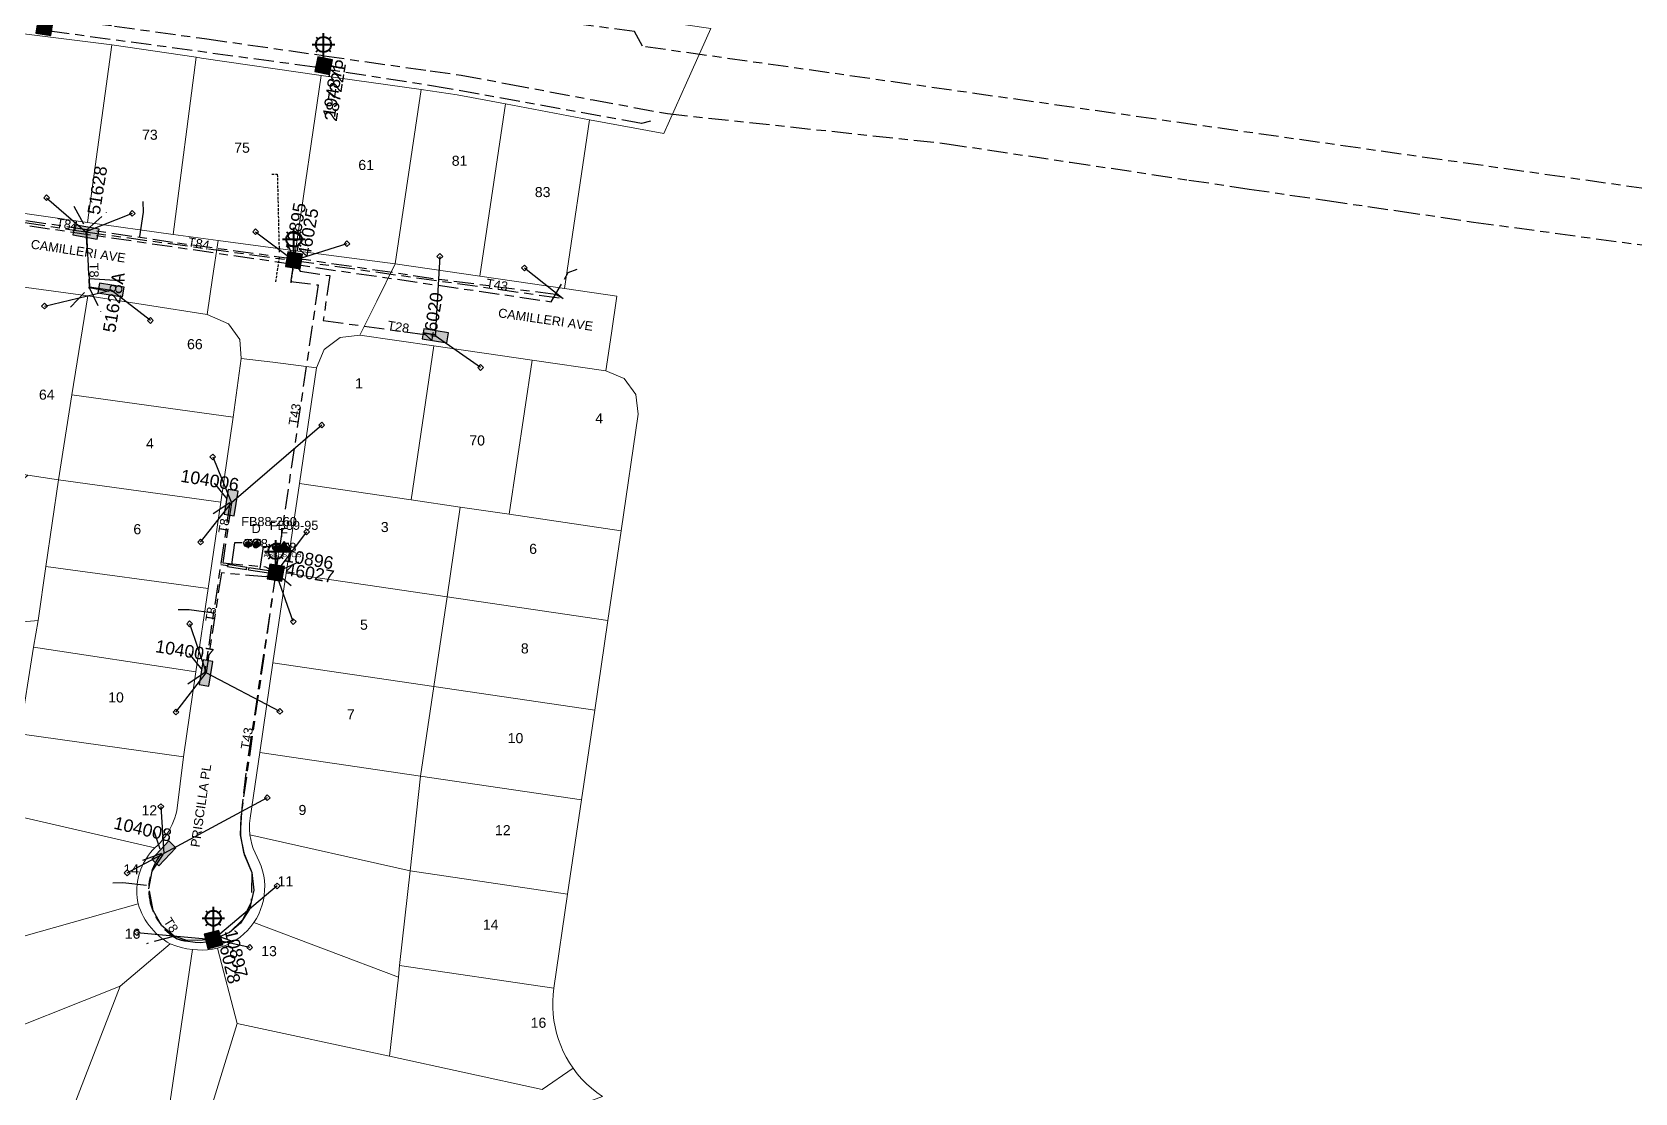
# Model space of a CAD drawing. Header units: metres. Extents: x 302094 to 304730, y 6265242 to 6268907.
# Drawn here: x 304093 to 304411.4, y 6267553 to 6267763.7 of the extents above; entities that cross this region are included whole.
import ezdxf
from ezdxf.enums import TextEntityAlignment as Align

# ---------------------------------------------------------------- set-up
doc = ezdxf.new("R2010")
doc.units = ezdxf.units.M
doc.linetypes.add('Cable Exist UG', pattern=[8.2, 4, -1.2, 1.8, -1.2])
doc.linetypes.add('DASHED', pattern=[0.75, 0.5, -0.25])
doc.layers.get('0').update_dxf_attribs({"color": 6})
for name, color, linetype in [('_User Miscellaneous12', 7, 'Continuous'), ('Duct_SP_EXT', 7, 'Continuous'), ('Equip_SP_SL_EXT', 7, 'Continuous'), ('Mains_HV_EXT', 1, 'Continuous'), ('Mains_LV_EXT', 5, 'Continuous'), ('Mains_SL_EXT', 3, 'Continuous'), ('Mains_TR_EXT', 7, 'Continuous'), ('Services_SP_EXT', 7, 'Continuous'), ('SupportsUG_SP_LV_EXT', 7, 'Continuous'), ('SupportsUG_SP_LV_SL_EXT', 7, 'Continuous'), ('Trench_SP_EXT', 7, 'Continuous')]:
    doc.layers.add(name, color=color, linetype=linetype)
for name, color, linetype, lineweight in [('Cadastre Buildings_SP_EXT', 9, 'Continuous', 5), ('Cadastre Land Parcels_SP_EXT', 7, 'Continuous', 5), ('Cadastre Roads_SP_EXT', 9, 'Continuous', 5)]:
    doc.layers.add(name, color=color, linetype=linetype, lineweight=lineweight)
doc.layers.add('UNKNOWN_FEATURES', color=1, linetype='DASHED', plot=False)
doc.styles.add('COLUMN_LABEL', font='arial.ttf')
doc.styles.add('iecARIAL', font='arial.ttf', dxfattribs={"height": 2})
doc.styles.add('iecNAME', font='times.ttf')
doc.styles.add('POLE_LABEL', font='arial.ttf')
doc.styles.get("Standard").update_dxf_attribs({"font": 'arial.ttf'})

# ---------------------------------------------------------------- blocks, each defined once
blk = doc.blocks.new('COLUMN_EXT')
blk.add_hatch(color=256).paths.add_polyline_path([(-1.49, 1.48), (-1.49, -1.49), (1.48, -1.49), (1.48, 1.48)])
blk.add_lwpolyline([(-1.49, -1.49), (1.48, -1.49), (1.48, 1.48), (-1.49, 1.48)], close=True)
for tag, height, style, flags, p in [('ASSET_NUM', 2.5, 'COLUMN_LABEL', 8, (2, 2)), ('STRUCTURE_PLANT_NUMBER', 0.2, 'POLE_LABEL', 9, (1.81, 0.03)), ('STREET_CODE', 0.2, 'COLUMN_LABEL', 9, (1.81, -0.2))]:
    blk.add_attdef(tag, text='', height=height, dxfattribs=dict(style=style, flags=flags)).set_placement(p, align=Align.MIDDLE_LEFT)
at = {"flags": 1}
blk.add_attdef('Z', (1.81, -2.35), '', height=0.2, dxfattribs=at)
at = {"flags": 9}
for tag, p in [('COLUMN_TYPE', (1.81, -0.4)), ('OWNED_BY', (1.81, -0.6)), ('STATE', (1.81, -0.8)), ('USAGE', (1.81, -1)), ('STREETNAME', (1.81, -1.6)), ('SUBURB', (1.81, -1.8)), ('LEGEND', (1.81, -1.2)), ('LOCATION', (1.81, -1.4)), ('NOTES', (1.81, -2))]:
    blk.add_attdef(tag, text='', height=0.2, dxfattribs=at).set_placement(p, align=Align.MIDDLE_LEFT)
blk = doc.blocks.new('PILLAR_EXT')
blk.add_hatch(color=256).paths.add_polyline_path([(-2.475, 0.99), (-2.475, -0.99), (2.475, -0.99), (2.475, 0.99)])
blk.add_lwpolyline([(-2.475, -0.99), (2.475, -0.99), (2.475, 0.99), (-2.475, 0.99)], close=True)
at = {"style": 'iecARIAL', "flags": 8}
blk.add_attdef('ASSET_NUM', (1.5, 3.5), '', height=2.5, dxfattribs=at)
for tag, p, flags in [('OWNED_BY', (0, -0.2), 9), ('STATE', (0, -0.4), 9), ('SUPPORT_TYPE', (0, -0.6), 9), ('STREETNAME', (0, -1.8), 9), ('SUBURB', (0, -2), 1), ('USAGE', (0, -0.8), 9), ('LEGEND', (0, -1), 9), ('LOCATION', (0, -1.2), 9), ('NOTES', (0, -1.4), 9), ('PARENT', (0, -1.6), 9)]:
    blk.add_attdef(tag, p, '', height=0.2, dxfattribs=dict(flags=flags))
blk = doc.blocks.new('DUCT_EXT')
blk.add_circle((0, 0.8), 0.8)
at = {"flags": 1}
blk.add_attdef('Z', (0, 0), '', height=0.2, dxfattribs=at)
at = {"flags": 9}
for tag, p in [('DUCT_CODE', (0, 0)), ('XSECT_TYPE', (0, -0.2)), ('STATE', (0, -0.6)), ('FB_REFERENCE', (0, -0.4)), ('NOTES', (0, -0.8))]:
    blk.add_attdef(tag, text='', height=0.2, dxfattribs=at).set_placement(p, align=Align.MIDDLE_LEFT)
blk = doc.blocks.new('SL_LANTERN_EXT')
at = {"lineweight": 40}
for p, q in [((0, 1.97), (0, 6.47)), ((-2.25, 4.22), (2.25, 4.22)), ((-1.46, 5.68), (-1.06, 5.28)), ((1.46, 5.68), (1.06, 5.28)), ((-1.46, 2.76), (-1.06, 3.16)), ((0, 0), (0, 2.72)), ((1.46, 2.76), (1.06, 3.16))]:
    blk.add_line(p, q, dxfattribs=at)
blk.add_circle((0, 4.22), 1.5, dxfattribs=at)
at = {"style": 'iecARIAL', "flags": 8}
blk.add_attdef('ASSET_NUM', (1.5, 1.5), '', height=2.5, dxfattribs=at)
for tag, p, height, flags in [('OPERATING_VOLTAGE', (0.98, -1.65), 0.2, 9), ('ORIENTATION', (0.98, -1.85), 0.2, 9), ('OWNED_BY', (0.98, -2.05), 0.2, 9), ('STATE', (0.98, -2.25), 0.2, 9), ('CONSTRUCTED_VOLTAGE', (0.98, -0.65), 0.2, 9), ('CONTROL_TYPE', (0.98, -0.85), 0.2, 9), ('LANTERN_PURPOSE', (0.98, -1.05), 0.2, 9), ('LANTERN_TYPE', (0.98, -1.25), 0.2, 9), ('NO_PHASES', (0.98, -1.45), 0.2, 9), ('USAGE', (0.98, -2.45), 0.2, 9), ('CEXIST', (0.98, -2.65), 0.2, 9), ('CNEW', (0.98, -2.85), 0.2, 9), ('CNUMBER', (0.98, -3.05), 0.2, 9), ('CREMOVE', (0.98, -3.25), 0.2, 9), ('LNUMBER', (2.18, -3.25), 2.5, 8), ('CREPLACE', (0.98, -3.45), 0.2, 9), ('LKINGHEIGHT', (0.98, -3.65), 0.2, 9), ('LBRACKET', (0.98, -3.85), 0.2, 9), ('LBRACKETVOCAB', (0.98, -4.05), 0.2, 9), ('LCATEGORY', (0.98, -4.25), 0.2, 9), ('LCHARGE1', (0.98, -4.45), 0.2, 9), ('LCHARGE1PERCENT', (0.98, -4.65), 0.2, 9), ('LCHARGE2', (0.98, -4.85), 0.2, 9), ('LCHARGE2PERCENT', (0.98, -5.05), 0.2, 9), ('LCHARGE3', (0.98, -5.25), 0.2, 9), ('LCHARGE3PERCENT', (0.98, -5.45), 0.2, 9), ('LEXIST', (0.98, -5.65), 0.2, 9), ('LLAMP', (0.98, -5.85), 0.2, 9), ('LLAMPVOCAB', (0.98, -6.05), 0.2, 9), ('LMAST', (0.98, -6.25), 0.2, 9), ('LMASTVOCAB', (0.98, -6.45), 0.2, 9), ('STREETNAME', (0.98, -9.25), 0.2, 9), ('SUBURB', (0.98, -9.45), 0.2, 1), ('LNEW', (0.98, -6.65), 0.2, 9), ('LANTNUMBER', (0.98, -6.85), 0.2, 9), ('LOUTREACH', (0.98, -7.25), 0.2, 9), ('LOUTREACHVOCAB', (0.98, -7.45), 0.2, 9), ('LRATECODE', (0.98, -7.65), 0.2, 9), ('LREMOVE', (0.98, -7.85), 0.2, 9), ('LREPLACE', (0.98, -8.05), 0.2, 9), ('LTYPE', (0.98, -8.25), 0.2, 9), ('LTYPEVOCAB', (0.98, -8.45), 0.2, 9), ('LEGEND', (0.98, -8.65), 0.2, 9), ('LOCATION', (0.98, -8.85), 0.2, 9), ('NOTES', (0.98, -9.05), 0.2, 9)]:
    blk.add_attdef(tag, p, '', height=height, dxfattribs=dict(flags=flags))
blk = doc.blocks.new('CCP_EXT')
blk.add_wipeout([(0, 0.57), (0.57, 0), (0, -0.57), (-0.57, 0)])
blk.add_lwpolyline([(-0.57, 0), (0, 0.57), (0.57, 0), (0, -0.57), (-0.57, 0)])
at = {"flags": 1}
blk.add_attdef('Z', (0, 0), '', height=0.2, dxfattribs=at)
at = {"flags": 9}
for tag, p in [('CCP_TYPE', (0, 0)), ('CONSTRUCTED_VOLTAGE', (0, -0.2)), ('OPERATING_VOLTAGE', (0, -0.6)), ('ORIENTATION', (0, -0.8)), ('OWNED_BY', (0, -1)), ('STATE', (0, -1.8)), ('NO_PHASES', (0, -0.4)), ('USAGE', (0, -1.2)), ('LEGEND', (0, -1.4)), ('LIFE_SUPPORT', (0, -1.6)), ('NOTES', (0, -2))]:
    blk.add_attdef(tag, text='', height=0.2, dxfattribs=at).set_placement(p, align=Align.MIDDLE_LEFT)
blk = doc.blocks.new('WARNING_FEATURE_EXT')
h = blk.add_hatch(color=2)
h.dxf.hatch_style = 1
h.paths.add_polyline_path([(0, 1.99), (-0.99, 0), (1, 0)])
at = {"color": 18, "true_color": 0x000000}
blk.add_lwpolyline([(-0.99, 0), (0, 1.99), (1, 0)], close=True, dxfattribs=at)
at = {"color": 18, "true_color": 0x000000, "insert": (0, 0.87), "char_height": 1.5, "attachment_point": 5, "line_spacing_factor": 1.5, "style": 'iecNAME'}
blk.add_mtext_dynamic_manual_height_columns('!', width=1.5, gutter_width=4, heights=[0], dxfattribs=at)
at = {"color": 2, "flags": 1}
for tag, p in [('STATE', (1.19, 2.01)), ('HAZMAT_ID', (1.19, 0.72))]:
    blk.add_attdef(tag, p, '', height=0.8, dxfattribs=at)
at = {"color": 2}
blk.add_attdef('WARNING_TYPE', text='', height=1, dxfattribs=at).set_placement((-4.07, -1.22), (4.88, -1.22), align=Align.ALIGNED)
at = {"color": 2, "flags": 1}
blk.add_attdef('WARNING_DESC', text='', height=0.8, dxfattribs=at).set_placement((1.19, -0.56), align=Align.MIDDLE_CENTER)
blk = doc.blocks.new('CABLE_LARGE_EXT')
h = blk.add_hatch(color=256)
edge = h.paths.add_edge_path()
edge.add_arc((0, 0.55), 0.55, 0, 360)
blk.add_circle((0, 0.55), 0.55)
at = {"flags": 1}
blk.add_attdef('Z', (0, 0), '', height=0.2, dxfattribs=at)
at = {"flags": 9}
for tag, p in [('COND_CODE', (0, 0)), ('STATE', (0, -0.4)), ('XSECT_SIZE', (0, -0.6)), ('FB_REFERENCE', (0, -0.2)), ('NOTES', (0, -0.8))]:
    blk.add_attdef(tag, text='', height=0.2, dxfattribs=at).set_placement(p, align=Align.MIDDLE_LEFT)

msp = doc.modelspace()

# ---------------------------------------------------------------- linework, layer by layer
at = {"layer": '_User Miscellaneous12'}
for p, q in [((304131.82, 6267657.52), (304131.86, 6267657.75)), ((304131.82, 6267657.52), (304135.57, 6267656.96)), ((304131.89, 6267657.99), (304131.86, 6267657.75)), ((304131.89, 6267657.99), (304135.64, 6267657.44)), ((304135.57, 6267656.96), (304135.61, 6267657.2)), ((304135.64, 6267657.44), (304135.61, 6267657.2)), ((304136, 6267656.89), (304136.04, 6267657.13)), ((304136, 6267656.89), (304140, 6267656.3)), ((304136.07, 6267657.37), (304136.04, 6267657.13)), ((304136.07, 6267657.37), (304140.07, 6267656.77)), ((304140, 6267656.3), (304140.04, 6267656.53)), ((304140.07, 6267656.77), (304140.04, 6267656.53))]:
    msp.add_line(p, q, dxfattribs=at)
at = {"layer": 'Cadastre Land Parcels_SP_EXT', "linetype": 'Continuous'}
for points in [[(304125.55, 6267758.65), (304108.81, 6267761.11), (304104.01, 6267725.88), (304120.98, 6267723.47), (304125.55, 6267758.65)], [(304145.31, 6267720.23), (304150.44, 6267755.06), (304126.61, 6267758.5), (304125.55, 6267758.65), (304120.98, 6267723.47), (304129.96, 6267722.27), (304145.31, 6267720.23)], [(304170.29, 6267752.23), (304150.44, 6267755.06), (304145.31, 6267720.23), (304165.13, 6267717.62), (304170.29, 6267752.23)], [(304186.99, 6267749.4), (304177.42, 6267751.18), (304170.29, 6267752.23), (304165.13, 6267717.62), (304181.95, 6267715.18), (304186.99, 6267749.4)], [(304203.68, 6267746.27), (304186.99, 6267749.4), (304181.95, 6267715.18), (304198.77, 6267712.74), (304203.68, 6267746.27)], [(304104.07, 6267711.28), (304087.95, 6267713.51), (304082.83, 6267677.16), (304092.17, 6267675.7), (304098.24, 6267674.77), (304100.86, 6267691.61), (304104.07, 6267711.28)], [(304127.75, 6267707.57), (304104.07, 6267711.28), (304100.86, 6267691.61), (304132.94, 6267687.23), (304134.55, 6267698.87), (304134.23, 6267702.63), (304132, 6267705.73), (304127.75, 6267707.57)], [(304172.79, 6267701.35), (304158.12, 6267703.48), (304154.2, 6267703.02), (304151.03, 6267700.66), (304149.47, 6267697.03), (304146.08, 6267674.05), (304168.29, 6267670.78), (304172.79, 6267701.35)], [(304192.29, 6267698.53), (304172.79, 6267701.35), (304168.29, 6267670.78), (304178.03, 6267669.34), (304187.78, 6267667.91), (304192.29, 6267698.53)], [(304206.96, 6267696.4), (304192.29, 6267698.53), (304187.78, 6267667.91), (304209.99, 6267664.65), (304213.39, 6267687.77), (304212.94, 6267691.69), (304210.58, 6267694.85), (304206.96, 6267696.4)], [(304132.94, 6267687.23), (304100.86, 6267691.61), (304098.24, 6267674.77), (304130.46, 6267670.33), (304132.94, 6267687.23)], [(304098.24, 6267674.77), (304092.17, 6267675.7), (304066.98, 6267652.57), (304067.42, 6267652.12), (304067.84, 6267651.65), (304068.23, 6267651.16), (304068.6, 6267650.64), (304068.94, 6267650.11), (304069.25, 6267649.57), (304069.54, 6267649), (304069.79, 6267648.43), (304070.02, 6267647.84), (304070.21, 6267647.24), (304070.37, 6267646.63), (304070.51, 6267646.01), (304070.6, 6267645.39), (304070.67, 6267644.76), (304094.18, 6267646.83), (304095.75, 6267657.54), (304098.24, 6267674.77)], [(304127.98, 6267653.21), (304130.46, 6267670.33), (304098.24, 6267674.77), (304095.75, 6267657.54), (304127.98, 6267653.21)], [(304178.03, 6267669.34), (304168.29, 6267670.78), (304146.08, 6267674.05), (304143.46, 6267656.24), (304175.42, 6267651.54), (304178.03, 6267669.34)], [(304209.99, 6267664.65), (304187.78, 6267667.91), (304178.03, 6267669.34), (304175.42, 6267651.54), (304207.37, 6267646.84), (304209.99, 6267664.65)], [(304175.42, 6267651.54), (304143.46, 6267656.24), (304140.84, 6267638.43), (304172.79, 6267633.73), (304175.42, 6267651.54)], [(304207.37, 6267646.84), (304175.42, 6267651.54), (304172.79, 6267633.73), (304204.74, 6267629.03), (304207.37, 6267646.84)], [(304123.06, 6267619.73), (304125.52, 6267636.65), (304093.27, 6267641.51), (304090.57, 6267624.33), (304123.06, 6267619.73)], [(304172.79, 6267633.73), (304140.84, 6267638.43), (304138.22, 6267620.63), (304170.17, 6267615.93), (304172.79, 6267633.73)], [(304204.74, 6267629.03), (304172.79, 6267633.73), (304170.17, 6267615.93), (304202.13, 6267611.23), (304204.74, 6267629.03)], [(304123.06, 6267619.73), (304090.57, 6267624.33), (304089.8, 6267618.84), (304088.08, 6267608.43), (304117.35, 6267601.7), (304117.89, 6267602.18), (304118.4, 6267602.7), (304118.87, 6267603.25), (304119.33, 6267603.81), (304119.74, 6267604.4), (304120.13, 6267605.02), (304120.49, 6267605.65), (304120.81, 6267606.3), (304121.09, 6267606.97), (304121.34, 6267607.65), (304121.55, 6267608.34), (304121.72, 6267609.05), (304123.06, 6267619.73)], [(304170.17, 6267615.93), (304138.22, 6267620.63), (304136.3, 6267607.61), (304136.19, 6267606.5), (304136.18, 6267605.39), (304136.26, 6267604.28), (304168.09, 6267597.13), (304170.17, 6267615.93)], [(304202.13, 6267611.23), (304170.17, 6267615.93), (304168.09, 6267597.13), (304199.37, 6267592.52), (304202.13, 6267611.23)], [(304117.35, 6267601.7), (304088.08, 6267608.43), (304086.7, 6267598.42), (304084.27, 6267582.18), (304114.08, 6267590.6), (304113.96, 6267591.22), (304113.88, 6267591.85), (304113.82, 6267592.49), (304113.81, 6267593.12), (304113.82, 6267593.76), (304113.87, 6267594.39), (304113.95, 6267595.02), (304114.06, 6267595.64), (304114.21, 6267596.26), (304114.39, 6267596.87), (304114.6, 6267597.47), (304114.84, 6267598.05), (304115.12, 6267598.63), (304115.42, 6267599.19), (304115.75, 6267599.73), (304116.11, 6267600.25), (304116.5, 6267600.75), (304116.91, 6267601.24), (304117.35, 6267601.7)], [(304168.09, 6267597.13), (304136.26, 6267604.28), (304136.41, 6267603.35), (304136.63, 6267602.44), (304136.92, 6267601.54), (304137.27, 6267600.67), (304137.68, 6267599.83), (304138.12, 6267598.96), (304138.48, 6267598.05), (304138.77, 6267597.12), (304138.99, 6267596.16), (304139.13, 6267595.2), (304139.19, 6267594.22), (304139.18, 6267593.24), (304139.1, 6267592.27), (304138.93, 6267591.31), (304138.69, 6267590.36), (304138.38, 6267589.43), (304138, 6267588.54), (304137.55, 6267587.67), (304137.03, 6267586.84), (304165.74, 6267576.01), (304166, 6267578.32), (304168.09, 6267597.13)], [(304199.37, 6267592.52), (304168.09, 6267597.13), (304166, 6267578.32), (304196.62, 6267573.82), (304199.37, 6267592.52)], [(304120.44, 6267582.62), (304119.84, 6267582.97), (304119.26, 6267583.36), (304118.7, 6267583.77), (304118.16, 6267584.22), (304117.65, 6267584.69), (304117.15, 6267585.19), (304116.69, 6267585.71), (304116.26, 6267586.25), (304115.85, 6267586.82), (304115.47, 6267587.41), (304115.13, 6267588.02), (304114.82, 6267588.64), (304114.54, 6267589.28), (304114.29, 6267589.94), (304114.08, 6267590.6), (304084.27, 6267582.18), (304083.14, 6267574.24), (304081.49, 6267562.72), (304110.47, 6267574.25), (304120.44, 6267582.62)], [(304165.74, 6267576.01), (304137.03, 6267586.84), (304136.44, 6267586.04), (304135.78, 6267585.29), (304135.07, 6267584.59), (304134.3, 6267583.95), (304133.48, 6267583.38), (304132.62, 6267582.87), (304131.72, 6267582.43), (304130.79, 6267582.07), (304129.83, 6267581.78), (304133.7, 6267566.84), (304164, 6267560.29), (304165.74, 6267576.01)], [(304124.87, 6267581.52), (304123.74, 6267581.66), (304122.62, 6267581.9), (304121.52, 6267582.22), (304120.44, 6267582.62), (304110.47, 6267574.25), (304091.09, 6267524.08), (304079.03, 6267498.93), (304105.52, 6267495), (304112.67, 6267498.77), (304124.87, 6267581.52)], [(304133.7, 6267566.84), (304129.83, 6267581.78), (304128.85, 6267581.57), (304127.85, 6267581.45), (304126.85, 6267581.4), (304125.85, 6267581.43), (304124.87, 6267581.52), (304112.67, 6267498.77), (304111.98, 6267494.1), (304102.82, 6267431.73), (304164.07, 6267422.74), (304174.63, 6267494.48), (304179.17, 6267525.3), (304143.01, 6267512), (304137.49, 6267527.02), (304119.44, 6267520.38), (304133.7, 6267566.84)], [(304196.62, 6267573.82), (304166, 6267578.32), (304165.74, 6267576.01), (304164, 6267560.29), (304194.29, 6267553.73), (304200.45, 6267557.92), (304199.74, 6267559), (304199.09, 6267560.11), (304198.5, 6267561.26), (304197.99, 6267562.44), (304197.54, 6267563.64), (304197.17, 6267564.88), (304196.87, 6267566.13), (304196.64, 6267567.4), (304196.48, 6267568.68), (304196.41, 6267569.96), (304196.4, 6267571.25), (304196.47, 6267572.54), (304196.62, 6267573.82)], [(304091.09, 6267524.08), (304110.47, 6267574.25), (304081.49, 6267562.72), (304068.94, 6267557.31), (304047.58, 6267549.4), (304030.57, 6267542.81), (304013.41, 6267537.03), (304009.34, 6267509.16), (304079.03, 6267498.93), (304091.09, 6267524.08)], [(304091.09, 6267524.08), (304110.47, 6267574.25), (304081.49, 6267562.72), (304068.94, 6267557.31), (304047.58, 6267549.4), (304030.57, 6267542.81), (304013.41, 6267537.03), (304009.34, 6267509.16), (304079.03, 6267498.93), (304091.09, 6267524.08)], [(304164, 6267560.29), (304133.7, 6267566.84), (304119.44, 6267520.38), (304137.49, 6267527.02), (304206.27, 6267552.32), (304205.16, 6267553.09), (304204.1, 6267553.94), (304203.1, 6267554.85), (304202.15, 6267555.82), (304201.27, 6267556.84), (304200.45, 6267557.92), (304194.29, 6267553.73), (304164, 6267560.29)]]:
    msp.add_lwpolyline(points, close=True, dxfattribs=at)
msp.add_lwpolyline([(304090.57, 6267624.33), (304093.27, 6267641.51), (304093.27, 6267641.51), (304094.18, 6267646.83), (304070.67, 6267644.76)], dxfattribs=at)
at = {"layer": 'Cadastre Roads_SP_EXT', "linetype": 'Continuous'}
msp.add_lwpolyline([(304091.34, 6267763.29), (304100.89, 6267762.13), (304108.81, 6267761.11), (304125.55, 6267758.65), (304126.61, 6267758.5), (304150.44, 6267755.06), (304170.29, 6267752.23), (304177.42, 6267751.18), (304186.99, 6267749.4), (304203.68, 6267746.27), (304218.47, 6267743.52), (304222.96, 6267753.57), (304222.96, 6267753.57), (304227.79, 6267764.39), (304190.25, 6267769.83), (304184.81, 6267770.62), (304167.72, 6267774.22), (304146.33, 6267778.72), (304122.61, 6267783.71), (304107.03, 6267787.68), (304089.45, 6267791.58)], dxfattribs=at)
at = {"layer": 'Duct_SP_EXT'}
for p, q in [((304131.82, 6267657.52), (304131.86, 6267657.75)), ((304131.82, 6267657.52), (304135.57, 6267656.96)), ((304131.89, 6267657.99), (304131.86, 6267657.75)), ((304131.89, 6267657.99), (304135.64, 6267657.44)), ((304135.57, 6267656.96), (304135.61, 6267657.2)), ((304135.64, 6267657.44), (304135.61, 6267657.2)), ((304136, 6267656.89), (304136.04, 6267657.13)), ((304136, 6267656.89), (304140, 6267656.3)), ((304136.07, 6267657.37), (304136.04, 6267657.13)), ((304136.07, 6267657.37), (304140.07, 6267656.77)), ((304140, 6267656.3), (304140.04, 6267656.53)), ((304140.07, 6267656.77), (304140.04, 6267656.53))]:
    msp.add_line(p, q, dxfattribs=at)
at = {"layer": 'Duct_SP_EXT', "linetype": 'Continuous'}
for points in [[(304111.35, 6267714.33), (304109.43, 6267714.31), (304104.38, 6267714.69)], [(304122.03, 6267648.99), (304124.16, 6267649.03), (304129, 6267648.33)]]:
    msp.add_lwpolyline(points, dxfattribs=at)
at = {"layer": 'Duct_SP_EXT'}
for points in [[(304134.73, 6267662.24), (304133.22, 6267662.24), (304132.58, 6267657.93)], [(304140.39, 6267661.48), (304138.88, 6267661.48), (304138.24, 6267657.18)]]:
    msp.add_lwpolyline(points, dxfattribs=at)
at = {"layer": 'Mains_LV_EXT', "linetype": 'Cable Exist UG'}
for points in [[(304074.05, 6267728.33), (304075.8, 6267725.21), (304089.42, 6267723.14), (304091.55, 6267725.85), (304103.68, 6267723.97)], [(304103.68, 6267723.97), (304104.42, 6267713.09), (304108.68, 6267712.45)], [(304132.59, 6267670.16), (304130.87, 6267658.29), (304139.32, 6267657.49), (304141.4, 6267656.33)], [(304141.4, 6267656.33), (304139.39, 6267655.48), (304130.58, 6267656.28), (304127.54, 6267636.41)], [(304128.99, 6267583.48), (304125.81, 6267583.28), (304123.52, 6267583.36), (304121.21, 6267584.17), (304118.69, 6267586.24), (304117.05, 6267589.25), (304116.2, 6267593.57), (304116.82, 6267597.07), (304119.16, 6267600.58)]]:
    msp.add_lwpolyline(points, dxfattribs=at)
at = {"layer": 'Mains_SL_EXT', "linetype": 'Cable Exist UG'}
for points in [[(304150.85, 6267756.96), (304149.13, 6267756.7), (304096.95, 6267763.78), (304095.46, 6267764.69)], [(304215.83, 6267746), (304214.05, 6267745.54), (304175.46, 6267752.49), (304152.35, 6267756.09), (304150.89, 6267756.97), (304150.86, 6267756.98)]]:
    msp.add_lwpolyline(points, dxfattribs=at)
at = {"layer": 'Trench_SP_EXT', "linetype": 'Cable Exist UG'}
for points in [[(304101.31, 6267729.08), (304103.85, 6267724.43), (304107.78, 6267727.9)], [(304103.85, 6267724.43), (304103.84, 6267722.37)], [(304103.84, 6267722.37), (304104.23, 6267714.62)], [(304145.04, 6267718.59), (304143.13, 6267723.11)], [(304100.63, 6267709.03), (304104.33, 6267712.97), (304106.61, 6267708.16)], [(304104.23, 6267714.62), (304104.33, 6267712.97)], [(304104.33, 6267712.97), (304108.71, 6267712.17)], [(304129.14, 6267674.11), (304132.29, 6267670.21), (304128.13, 6267667.51)], [(304145.9, 6267658.4), (304141.4, 6267656.33), (304145.24, 6267653.11)], [(304130.47, 6267657.97), (304131.86, 6267657.75)], [(304141.4, 6267656.33), (304140.04, 6267656.53)], [(304124.11, 6267640.29), (304127.25, 6267636.45), (304123.17, 6267633.65)], [(304123.47, 6267583.22), (304125.37, 6267582.93), (304126.43, 6267582.87), (304127.56, 6267583.01), (304128.43, 6267583.15), (304129.35, 6267583.37)]]:
    msp.add_lwpolyline(points, dxfattribs=at)
for points in [[(304118.68, 6267600.56, 0.459674), (304121.8, 6267583.62)], [(304121.8, 6267583.62, 0.039825), (304123.47, 6267583.22)]]:
    msp.add_lwpolyline(points, format="xyb", dxfattribs=at)
at = {"layer": 'UNKNOWN_FEATURES'}
for points in [[(304140.6, 6267735.43), (304141.7, 6267735.45), (304142.07, 6267719.8)], [(304142.08, 6267718.99), (304141.32, 6267713.95)], [(304145.31, 6267720.32), (304144.34, 6267713.69)]]:
    msp.add_lwpolyline(points, dxfattribs=at)

# ---------------------------------------------------------------- block references
at = {"layer": 'Duct_SP_EXT'}
for name, p in [('DUCT_EXT', (304135.87, 6267661.38)), ('CABLE_LARGE_EXT', (304135.87, 6267661.38)), ('DUCT_EXT', (304137.59, 6267661.41)), ('CABLE_LARGE_EXT', (304137.59, 6267661.41)), ('DUCT_EXT', (304141.54, 6267660.62)), ('CABLE_LARGE_EXT', (304141.54, 6267660.62)), ('DUCT_EXT', (304143.26, 6267660.66)), ('CABLE_LARGE_EXT', (304143.26, 6267660.66))]:
    msp.add_blockref(name, p, dxfattribs=at)
at = {"layer": 'Equip_SP_SL_EXT'}
ref = msp.add_blockref('SL_LANTERN_EXT', (304150.89, 6267756.97), dxfattribs=at)
ref.add_attrib('ASSET_NUM', '194875', dxfattribs={"layer": '0', "height": 2.5, "rotation": 81.5554, "style": 'iecARIAL'}).set_placement((304152.39, 6267758.47), align=Align.TOP_RIGHT)
ref = msp.add_blockref('SL_LANTERN_EXT', (304145, 6267718.34), dxfattribs=at)
ref.add_attrib('ASSET_NUM', '10895', dxfattribs={"layer": '0', "height": 2.5, "rotation": 80.0433, "style": 'iecARIAL'}).set_placement((304146.5, 6267719.85), align=Align.BOTTOM_LEFT)
ref = msp.add_blockref('SL_LANTERN_EXT', (304141.4, 6267656.33), dxfattribs=at)
ref.add_attrib('ASSET_NUM', '10896', dxfattribs={"layer": '0', "height": 2.5, "rotation": 350.5219, "style": 'iecARIAL'}).set_placement((304142.9, 6267657.83), align=Align.BOTTOM_LEFT)
ref = msp.add_blockref('SL_LANTERN_EXT', (304128.99, 6267583.48), dxfattribs=at)
ref.add_attrib('ASSET_NUM', '10897', dxfattribs={"layer": '0', "height": 2.5, "rotation": 283.2922, "style": 'iecARIAL'}).set_placement((304130.49, 6267584.98), align=Align.BOTTOM_LEFT)
at = {"layer": 'Services_SP_EXT'}
for p in [(304095.87, 6267730.77), (304124.28, 6267646.16)]:
    msp.add_blockref('CCP_EXT', p, dxfattribs=at)
at = {"layer": 'SupportsUG_SP_LV_EXT'}
ref = msp.add_blockref('PILLAR_EXT', (304103.68, 6267723.97), dxfattribs=dict(at, rotation=170.0600802607094))
ref.add_attrib('ASSET_NUM', '51628', dxfattribs={"layer": '0', "height": 2.5, "rotation": 80.9228, "style": 'iecARIAL'}).set_placement((304105.18, 6267727.47), align=Align.MIDDLE_LEFT)
ref = msp.add_blockref('PILLAR_EXT', (304108.68, 6267712.45), dxfattribs=dict(at, rotation=350.7993982496758))
ref.add_attrib('ASSET_NUM', '51628A', dxfattribs={"layer": '0', "height": 2.5, "rotation": 80.8356, "style": 'iecARIAL'}).set_placement((304110.18, 6267715.95), align=Align.MIDDLE_RIGHT)
ref = msp.add_blockref('PILLAR_EXT', (304173.08, 6267703.34), dxfattribs=dict(at, rotation=350.6367328065402))
ref.add_attrib('ASSET_NUM', '46020', dxfattribs={"layer": '0', "height": 2.5, "rotation": 80.673, "style": 'iecARIAL'}).set_placement((304174.58, 6267706.84), align=Align.BOTTOM_CENTER)
ref = msp.add_blockref('PILLAR_EXT', (304132.54, 6267670.24), dxfattribs=dict(at, rotation=260.6323306390452))
ref.add_attrib('ASSET_NUM', '104006', dxfattribs={"layer": '0', "height": 2.5, "rotation": 350.6686, "style": 'iecARIAL'}).set_placement((304134.04, 6267673.74), align=Align.MIDDLE_RIGHT)
ref = msp.add_blockref('PILLAR_EXT', (304127.54, 6267636.41), dxfattribs=dict(at, rotation=260.6323306390452))
ref.add_attrib('ASSET_NUM', '104007', dxfattribs={"layer": '0', "height": 2.5, "rotation": 350.6686, "style": 'iecARIAL'}).set_placement((304129.04, 6267639.91), align=Align.MIDDLE_RIGHT)
ref = msp.add_blockref('PILLAR_EXT', (304119.16, 6267600.58), dxfattribs=dict(at, rotation=227.0248993454737))
ref.add_attrib('ASSET_NUM', '104008', dxfattribs={"layer": '0', "height": 2.5, "rotation": 346.7971, "style": 'iecARIAL'}).set_placement((304120.66, 6267604.08), align=Align.MIDDLE_RIGHT)
at = {"layer": 'SupportsUG_SP_LV_SL_EXT'}
ref = msp.add_blockref('COLUMN_EXT', (304095.46, 6267764.69), dxfattribs=dict(at, rotation=350.7538701742279))
ref.add_attrib('ASSET_NUM', '287224', dxfattribs={"layer": '0', "height": 2.5, "rotation": 81.2538, "style": 'COLUMN_LABEL'}).set_placement((304097.46, 6267765.44), align=Align.TOP_LEFT)
ref = msp.add_blockref('COLUMN_EXT', (304150.89, 6267756.97), dxfattribs=dict(at, rotation=168.367703728179))
ref.add_attrib('ASSET_NUM', '287221', dxfattribs={"layer": '0', "height": 2.5, "rotation": 80.7778, "style": 'COLUMN_LABEL'}).set_placement((304152.89, 6267757.72), align=Align.TOP_RIGHT)
ref = msp.add_blockref('COLUMN_EXT', (304145, 6267718.34), dxfattribs=dict(at, rotation=170.7346514539354))
ref.add_attrib('ASSET_NUM', '46025', dxfattribs={"layer": '0', "height": 2.5, "rotation": 79.99, "style": 'COLUMN_LABEL'}).set_placement((304147, 6267719.1), align=Align.MIDDLE_LEFT)
ref = msp.add_blockref('COLUMN_EXT', (304141.4, 6267656.33), dxfattribs=dict(at, rotation=80.54540642596571))
ref.add_attrib('ASSET_NUM', '46027', dxfattribs={"layer": '0', "height": 2.5, "rotation": 350.5093, "style": 'COLUMN_LABEL'}).set_placement((304143.4, 6267657.08), align=Align.MIDDLE_LEFT)
ref = msp.add_blockref('COLUMN_EXT', (304128.99, 6267583.48), dxfattribs=dict(at, rotation=14.58886983278822))
ref.add_attrib('ASSET_NUM', '46028', dxfattribs={"layer": '0', "height": 2.5, "rotation": 283.2922, "style": 'COLUMN_LABEL'}).set_placement((304130.99, 6267584.23), align=Align.MIDDLE_LEFT)

# ---------------------------------------------------------------- texts
at = {"layer": 'Cadastre Land Parcels_SP_EXT'}
for s, p in [('73', (304114.84, 6267742.28)), ('75', (304133.14, 6267739.7)), ('61', (304157.79, 6267736.28)), ('81', (304176.35, 6267737.12)), ('83', (304192.85, 6267730.9)), ('66', (304123.77, 6267700.7)), ('1', (304157.14, 6267692.91)), ('64', (304094.35, 6267690.67)), ('4', (304204.85, 6267685.97)), ('4', (304115.63, 6267680.99)), ('70', (304179.84, 6267681.58)), ('6', (304113.11, 6267663.96)), ('3', (304162.26, 6267664.39)), ('6', (304191.72, 6267660.06)), ('5', (304158.13, 6267644.99)), ('8', (304190.08, 6267640.29)), ('10', (304108.1, 6267630.56)), ('7', (304155.51, 6267627.18)), ('10', (304187.46, 6267622.48)), ('12', (304114.72, 6267608.14)), ('9', (304145.92, 6267608.21)), ('12', (304184.94, 6267604.2)), ('14', (304111.11, 6267596.4)), ('11', (304141.76, 6267594.04)), ('16', (304111.39, 6267583.64)), ('14', (304182.52, 6267585.45)), ('13', (304138.5, 6267580.18)), ('16', (304192.02, 6267565.96))]:
    msp.add_text(s, height=2, dxfattribs=at).set_placement(p)
at = {"layer": 'Cadastre Roads_SP_EXT'}
for s, rotation, p in [('CAMILLERI AVE', 351.4381, (304092.63, 6267720.71)), ('CAMILLERI AVE', 351.751, (304185.47, 6267707.06)), ('PRISCILLA PL', 81.8146, (304126.23, 6267601.71))]:
    msp.add_text(s, height=1.8, rotation=rotation, dxfattribs=at).set_placement(p)
at = {"layer": 'Duct_SP_EXT'}
for s, p in [('FB88-260', (304134.54, 6267665.58)), ('D', (304136.59, 6267664.18)), ('FB89-95', (304140.2, 6267664.82)), ('F', (304142.25, 6267663.42)), ('T8', (304135.17, 6267661.18)), ('T8', (304136.89, 6267661.21)), ('T8', (304140.84, 6267660.42))]:
    msp.add_text(s, height=1.8, dxfattribs=at).set_placement(p)
at = {"layer": 'Mains_LV_EXT'}
for s, rotation, p in [('T84', 350.1326, (304097.67, 6267724.97)), ('T84', 349.9538, (304123.81, 6267721.16)), ('T8', 271.7955, (304104.34, 6267717.83)), ('T43', 350.8667, (304183.06, 6267712.94)), ('T28', 350.6368, (304163.46, 6267704.6)), ('T43', 80.5552, (304145.68, 6267685.47)), ('T8', 80.7048, (304131.73, 6267664.03)), ('T8', 80.7048, (304129.14, 6267646.45)), ('T43', 80.5498, (304136.18, 6267621.14)), ('T8', 302.0253, (304119.05, 6267587.12))]:
    msp.add_text(s, height=1.8, rotation=rotation, dxfattribs=at).set_placement(p)

# ---------------------------------------------------------------- next in the draw order: linework, layer by layer
at = {"layer": 'Cadastre Buildings_SP_EXT', "linetype": 'Continuous'}
for points in [[(304108.81, 6267761.11), (304100.89, 6267762.13), (304091.34, 6267763.29), (304086.99, 6267728.27), (304104.01, 6267725.88), (304108.81, 6267761.11)], [(304127.98, 6267653.21), (304095.75, 6267657.54), (304094.18, 6267646.83), (304093.27, 6267641.51), (304125.52, 6267636.65), (304127.98, 6267653.21)]]:
    msp.add_lwpolyline(points, close=True, dxfattribs=at)
at = {"layer": 'Services_SP_EXT'}
for points in [[(304095.87, 6267730.77), (304103.68, 6267723.97)], [(304124.26, 6267646.22), (304127.54, 6267636.41)]]:
    msp.add_lwpolyline(points, dxfattribs=at)
at = {"layer": 'Trench_SP_EXT', "linetype": 'Cable Exist UG'}
msp.add_lwpolyline([(304103.85, 6267724.43), (304086.59, 6267726.92), (304074.22, 6267728.88)], dxfattribs=at)

# ---------------------------------------------------------------- next in the draw order: block references
at = {"layer": 'Services_SP_EXT'}
for p in [(304112.89, 6267727.67), (304137.39, 6267724.01), (304155.54, 6267721.64), (304173.98, 6267719.12), (304190.77, 6267716.82), (304095.46, 6267709.27), (304116.49, 6267706.4), (304182.09, 6267697.07), (304150.52, 6267685.64), (304128.86, 6267679.3), (304147.51, 6267664.42), (304126.45, 6267662.41), (304144.86, 6267646.6), (304121.56, 6267628.65), (304142.2, 6267628.79), (304139.7, 6267611.63), (304118.56, 6267609.88), (304111.88, 6267596.72), (304141.67, 6267594.13), (304113.8, 6267584.87), (304136.21, 6267581.92)]:
    msp.add_blockref('CCP_EXT', p, dxfattribs=at)

# ---------------------------------------------------------------- next in the draw order: linework, layer by layer
at = {"layer": 'Cadastre Roads_SP_EXT', "linetype": 'Continuous'}
for points in [[(304069.51, 6267730.63), (304058.48, 6267732.41), (304057.28, 6267725.28), (304056.06, 6267718.02), (304072.3, 6267715.78), (304087.95, 6267713.51), (304104.07, 6267711.28), (304127.75, 6267707.57), (304128.85, 6267714.89), (304129.96, 6267722.27), (304120.98, 6267723.47), (304104.01, 6267725.88), (304086.99, 6267728.27), (304069.51, 6267730.63)], [(304181.95, 6267715.18), (304165.13, 6267717.62), (304161.47, 6267710.24), (304158.12, 6267703.48), (304172.79, 6267701.35), (304192.29, 6267698.53), (304206.96, 6267696.4), (304208.06, 6267703.86), (304209.14, 6267711.23), (304198.77, 6267712.74), (304181.95, 6267715.18)], [(304149.47, 6267697.03), (304140.78, 6267698.11), (304134.55, 6267698.87), (304132.94, 6267687.23), (304130.46, 6267670.33), (304127.98, 6267653.21), (304125.52, 6267636.65), (304123.06, 6267619.73), (304121.72, 6267609.05), (304121.55, 6267608.34), (304121.34, 6267607.65), (304121.09, 6267606.97), (304120.81, 6267606.3), (304120.49, 6267605.65), (304120.13, 6267605.02), (304119.74, 6267604.4), (304119.33, 6267603.81), (304118.87, 6267603.25), (304118.4, 6267602.7), (304117.89, 6267602.18), (304117.35, 6267601.7), (304116.91, 6267601.24), (304116.5, 6267600.75), (304116.11, 6267600.25), (304115.75, 6267599.73), (304115.42, 6267599.19), (304115.12, 6267598.63), (304114.84, 6267598.05), (304114.6, 6267597.47), (304114.39, 6267596.87), (304114.21, 6267596.26), (304114.06, 6267595.64), (304113.95, 6267595.02), (304113.87, 6267594.39), (304113.82, 6267593.76), (304113.81, 6267593.12), (304113.82, 6267592.49), (304113.88, 6267591.85), (304113.96, 6267591.22), (304114.08, 6267590.6), (304114.29, 6267589.94), (304114.54, 6267589.28), (304114.82, 6267588.64), (304115.13, 6267588.02), (304115.47, 6267587.41), (304115.85, 6267586.82), (304116.26, 6267586.25), (304116.69, 6267585.71), (304117.15, 6267585.19), (304117.65, 6267584.69), (304118.16, 6267584.22), (304118.7, 6267583.77), (304119.26, 6267583.36), (304119.84, 6267582.97), (304120.44, 6267582.62), (304121.52, 6267582.22), (304122.62, 6267581.9), (304123.74, 6267581.66), (304124.87, 6267581.52), (304125.85, 6267581.43), (304126.85, 6267581.4), (304127.85, 6267581.45), (304128.85, 6267581.57), (304129.83, 6267581.78), (304130.79, 6267582.07), (304131.72, 6267582.43), (304132.62, 6267582.87), (304133.48, 6267583.38), (304134.3, 6267583.95), (304135.07, 6267584.59), (304135.78, 6267585.29), (304136.44, 6267586.04), (304137.03, 6267586.84), (304137.55, 6267587.67), (304138, 6267588.54), (304138.38, 6267589.43), (304138.69, 6267590.36), (304138.93, 6267591.31), (304139.1, 6267592.27), (304139.18, 6267593.24), (304139.19, 6267594.22), (304139.13, 6267595.2), (304138.99, 6267596.16), (304138.77, 6267597.12), (304138.48, 6267598.05), (304138.12, 6267598.96), (304137.68, 6267599.83), (304137.27, 6267600.67), (304136.92, 6267601.54), (304136.63, 6267602.44), (304136.41, 6267603.35), (304136.26, 6267604.28), (304136.18, 6267605.39), (304136.19, 6267606.5), (304136.3, 6267607.61), (304138.22, 6267620.63), (304140.84, 6267638.43), (304143.46, 6267656.24), (304146.08, 6267674.05), (304149.47, 6267697.03)]]:
    msp.add_lwpolyline(points, close=True, dxfattribs=at)
at = {"layer": 'Duct_SP_EXT', "linetype": 'Continuous'}
for points in [[(304115, 6267730.01), (304115.04, 6267727.91), (304114.31, 6267723.07)], [(304109.03, 6267594.75), (304111.01, 6267594.78), (304115.72, 6267594.29)]]:
    msp.add_lwpolyline(points, dxfattribs=at)
at = {"layer": 'Mains_HV_EXT', "linetype": 'Cable Exist UG'}
for points in [[(304614.21, 6267788), (304616.01, 6267789.37), (304623.3, 6267791), (304624.29, 6267787.63), (304624.78, 6267784.15), (304624.85, 6267780.48), (304624.67, 6267777.79), (304622.58, 6267762.92), (304619.86, 6267749.46), (304617.94, 6267748.91), (304616.23, 6267748.18), (304615.21, 6267747.96), (304610.28, 6267706.37), (304475.78, 6267725.23), (304413.66, 6267732.53), (304214.25, 6267760.84), (304212.65, 6267763.75), (304184.04, 6267767.64), (304088.94, 6267788.43), (304070.61, 6267793.28), (304023.25, 6267799.17), (303912.55, 6267807.68), (303866.47, 6267814.32)], [(304023.58, 6267733.23), (304048.29, 6267729.81), (304051.94, 6267731.08), (304196.12, 6267710.13), (304199.48, 6267715.91), (304201.23, 6267716.57)]]:
    msp.add_lwpolyline(points, dxfattribs=at)
at = {"layer": 'Mains_LV_EXT', "linetype": 'Cable Exist UG'}
for points in [[(304103.68, 6267723.97), (304144.99, 6267718.3)], [(304144.99, 6267718.3), (304144.34, 6267714.17), (304149.83, 6267713.46), (304141.4, 6267656.33)], [(304144.99, 6267718.3), (304146.22, 6267716.19), (304152.12, 6267715.3), (304150.82, 6267706.42), (304173.07, 6267703.3)], [(304145, 6267718.34), (304198.48, 6267710.77)], [(304141.4, 6267656.33), (304135.42, 6267616.51), (304134.44, 6267607.69), (304134.33, 6267604.24), (304135.09, 6267600.39), (304136.64, 6267596.79), (304137.06, 6267593.26), (304136.17, 6267589.52), (304134.36, 6267586.71), (304132.18, 6267584.85), (304128.99, 6267583.48)]]:
    msp.add_lwpolyline(points, dxfattribs=at)
at = {"layer": 'Mains_SL_EXT', "linetype": 'Cable Exist UG'}
for points in [[(304144.99, 6267718.3), (304144.34, 6267714.17), (304149.83, 6267713.46), (304141.4, 6267656.33)], [(304198.48, 6267710.77), (304196.97, 6267711.54), (304172.67, 6267714.7), (304146.99, 6267718.48), (304144.99, 6267718.3)], [(304141.4, 6267656.33), (304134.56, 6267608.73), (304134.38, 6267605.67), (304134.36, 6267604.08), (304135, 6267600.84), (304136.64, 6267596.79), (304136.51, 6267590.93), (304134.74, 6267587.31), (304132.18, 6267584.85), (304128.99, 6267583.48)]]:
    msp.add_lwpolyline(points, dxfattribs=at)
at = {"layer": 'Mains_TR_EXT', "linetype": 'Cable Exist UG'}
msp.add_lwpolyline([(304091.15, 6267767.21), (304101.81, 6267765.91), (304109.36, 6267764.86), (304126.23, 6267762.5), (304127.73, 6267762.3), (304150.99, 6267758.98), (304172.04, 6267755.95), (304178.24, 6267755.1), (304187.74, 6267753.34), (304204.42, 6267750.2), (304219.2, 6267747.48), (304274.66, 6267741.5), (304274.66, 6267741.5), (304299.21, 6267737.83), (304322.76, 6267734.29), (304334.73, 6267732.5), (304349.86, 6267730.28), (304350.22, 6267730.2), (304364.7, 6267728.12), (304379.29, 6267725.95), (304426.81, 6267719.49)], dxfattribs=at)
at = {"layer": 'Services_SP_EXT'}
for points in [[(304112.89, 6267727.67), (304103.68, 6267723.97)], [(304137.39, 6267724.01), (304144.99, 6267718.3)], [(304155.54, 6267721.64), (304144.99, 6267718.3)], [(304173.98, 6267719.12), (304173.07, 6267703.3)], [(304190.77, 6267716.82), (304198.48, 6267710.77)], [(304095.46, 6267709.27), (304108.68, 6267712.45)], [(304116.49, 6267706.4), (304108.68, 6267712.45)], [(304182.09, 6267697.07), (304173.08, 6267703.34)], [(304150.52, 6267685.64), (304132.59, 6267670.16)], [(304128.86, 6267679.3), (304132.59, 6267670.16)], [(304126.45, 6267662.41), (304132.59, 6267670.16)], [(304147.51, 6267664.42), (304141.4, 6267656.33)], [(304144.86, 6267646.6), (304141.4, 6267656.33)], [(304121.56, 6267628.65), (304127.54, 6267636.41)], [(304142.2, 6267628.79), (304127.54, 6267636.41)], [(304139.7, 6267611.63), (304119.16, 6267600.58)], [(304118.56, 6267609.88), (304119.16, 6267600.58)], [(304111.88, 6267596.72), (304119.16, 6267600.58)], [(304141.67, 6267594.13), (304128.99, 6267583.48)], [(304113.8, 6267584.87), (304128.99, 6267583.48)], [(304136.21, 6267581.92), (304128.99, 6267583.48)]]:
    msp.add_lwpolyline(points, dxfattribs=at)
at = {"layer": 'Trench_SP_EXT', "linetype": 'Cable Exist UG'}
for points in [[(304145.04, 6267718.59), (304120.9, 6267721.88), (304103.85, 6267724.43)], [(304132.29, 6267670.21), (304127.25, 6267636.45)], [(304117.08, 6267605.29), (304118.68, 6267600.56), (304114.01, 6267598.79)], [(304121.09, 6267584.11), (304115.69, 6267582.64)]]:
    msp.add_lwpolyline(points, dxfattribs=at)

# ---------------------------------------------------------------- next in the draw order: block references
at = {"layer": 'Duct_SP_EXT'}
ref = msp.add_blockref('WARNING_FEATURE_EXT', (304143.04, 6267660.62), dxfattribs=at)
ref.add_attrib('WARNING_TYPE', 'ASBESTOS', (304138.97, 6267659.41), dxfattribs={"layer": '0', "color": 2, "height": 1})

# ---------------------------------------------------------------- next in the draw order: texts
msp.add_text('T8', height=1.8, dxfattribs=at).set_placement((304142.56, 6267660.46))

doc.saveas('drawing.dxf')
